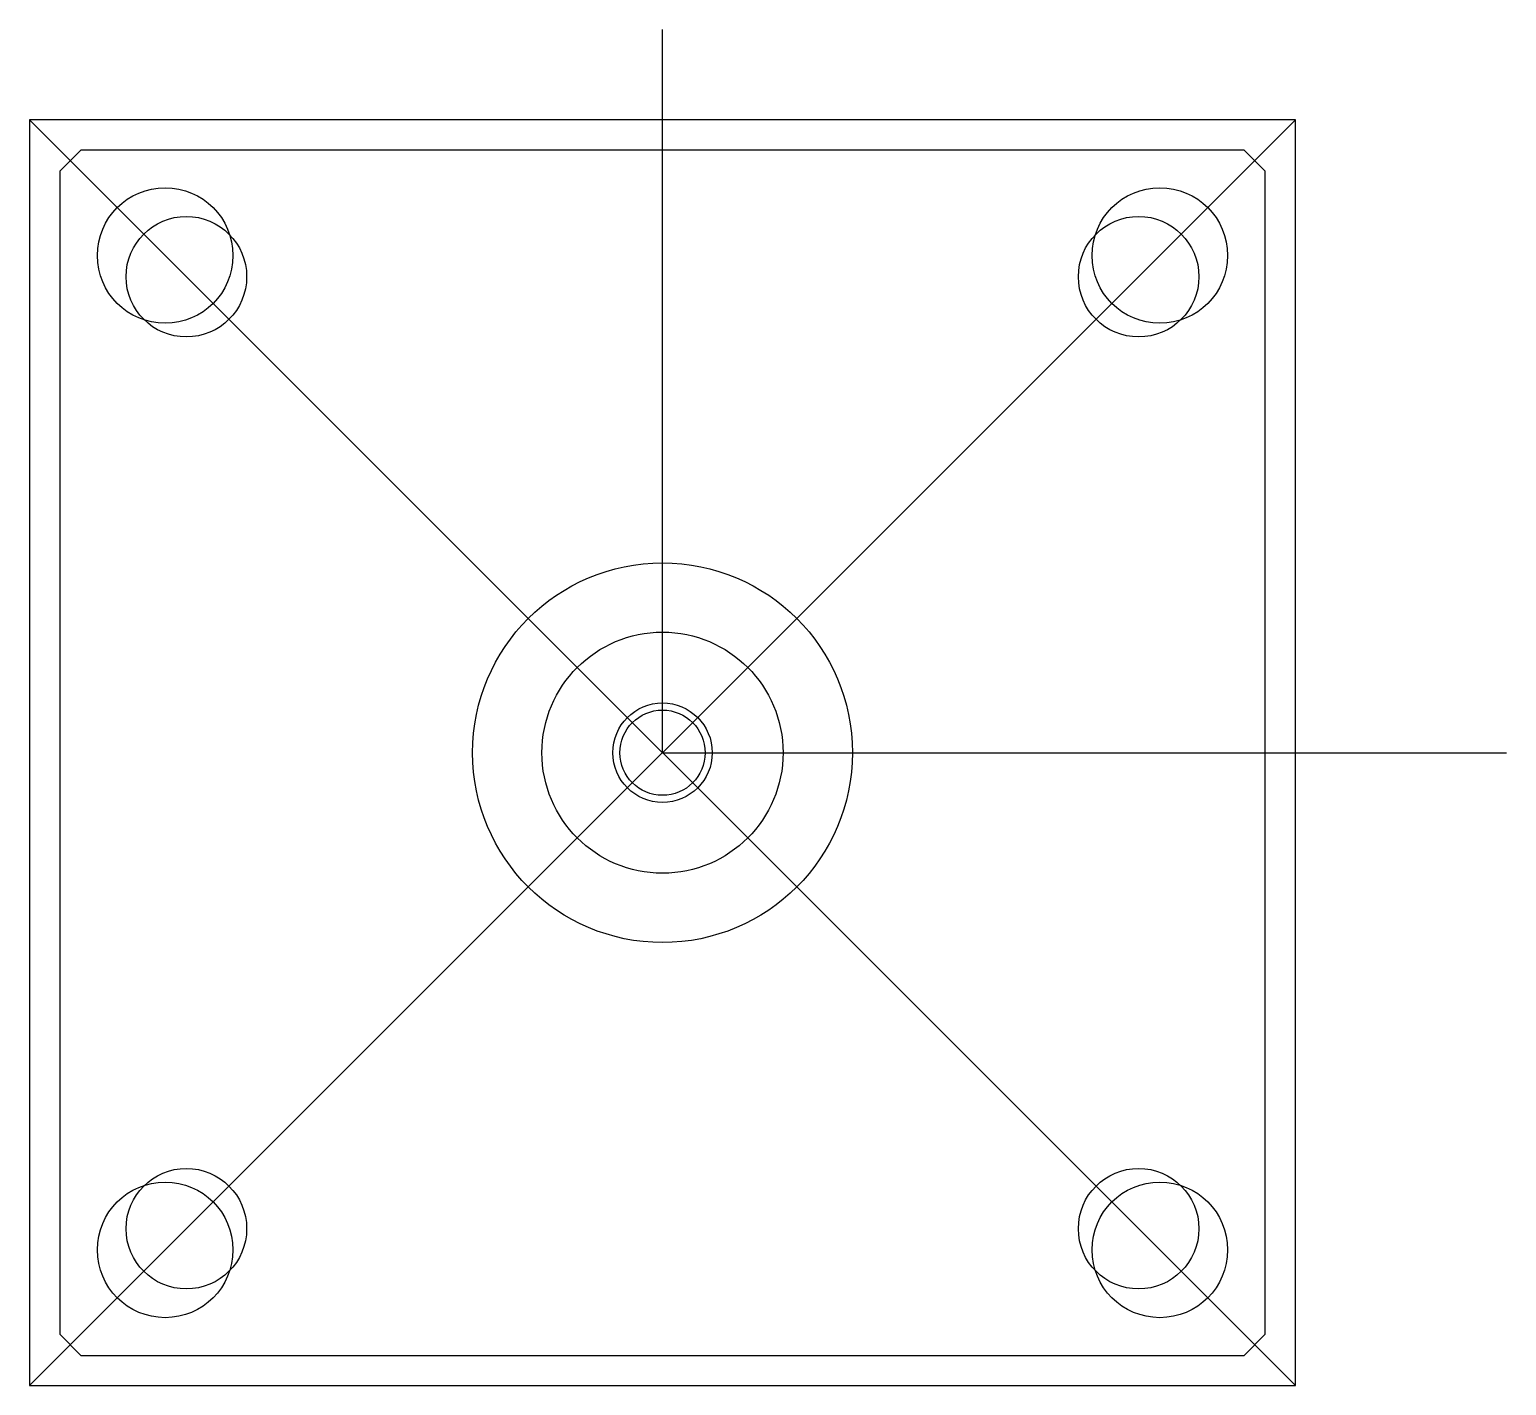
# Model space of a CAD drawing. Header units: millimetres. Extents: x -21 to 28, y -21 to 24.
import ezdxf

# ---------------------------------------------------------------- set-up
doc = ezdxf.new("R2010")
doc.units = ezdxf.units.MM
doc.header["$MEASUREMENT"] = 0
doc.layers.add('', color=7, linetype='Continuous')

msp = doc.modelspace()

# ---------------------------------------------------------------- linework, layer by layer
at = {"layer": ''}
for p, q in [((0, 0, 5), (0, 24, 5)), ((21, 21), (-21, 21)), ((21, 21), (-21, -21)), ((-21, 21), (-21, -21)), ((-21, 21), (21, -21)), ((21, 21, 5), (-21, 21, 5)), ((-21, 21, 5), (-21, -21, 5)), ((-21, 21, 5), (-21, -21, 5)), ((21, 21, 5), (-21, 21, 5)), ((21, -21), (21, 21)), ((21, -21, 5), (21, 21, 5)), ((21, -21, 5), (21, 21, 5)), ((-19.298, 20, 5), (-20, 19.298, 5)), ((-19.298, 20, 5), (-20, 19.298, 5)), ((19.298, 20, 5), (-19.298, 20, 5)), ((19.298, 20, 5), (-19.298, 20, 5)), ((20, 19.298, 5), (19.298, 20, 5)), ((20, 19.298, 5), (19.298, 20, 5)), ((-20, 19.298, 5), (-20, -19.298, 5)), ((-20, 19.298, 5), (-20, -19.298, 5)), ((20, -19.298, 5), (20, 19.298, 5)), ((20, -19.298, 5), (20, 19.298, 5)), ((0, 0, 5), (28, 0, 5)), ((-20, -19.298, 5), (-19.298, -20, 5)), ((-20, -19.298, 5), (-19.298, -20, 5)), ((19.298, -20, 5), (20, -19.298, 5)), ((19.298, -20, 5), (20, -19.298, 5)), ((-19.298, -20, 5), (19.298, -20, 5)), ((-19.298, -20, 5), (19.298, -20, 5)), ((-21, -21), (21, -21)), ((-21, -21, 5), (21, -21, 5)), ((-21, -21, 5), (21, -21, 5))]:
    msp.add_line(p, q, dxfattribs=at)
for centre, radius in [((-16.5, 16.5), 2.25), ((-16.5, 16.5, 5), 2.25), ((-16.5, 16.5, 5), 2.25), ((-16.5, 16.5, 5), 2.25), ((16.5, 16.5), 2.25), ((16.5, 16.5, 5), 2.25), ((16.5, 16.5, 5), 2.25), ((16.5, 16.5, 5), 2.25), ((-15.797, 15.797, 5), 2), ((15.797, 15.797, 5), 2), ((0, 0, 5), 6.3), ((0, 0, 5), 4), ((0, 0, 5), 1.65), ((0, 0, 5), 1.65), ((0, 0, 5), 1.414), ((-15.797, -15.797, 5), 2), ((15.797, -15.797, 5), 2), ((-16.5, -16.5), 2.25), ((-16.5, -16.5, 5), 2.25), ((-16.5, -16.5, 5), 2.25), ((-16.5, -16.5, 5), 2.25), ((16.5, -16.5), 2.25), ((16.5, -16.5, 5), 2.25), ((16.5, -16.5, 5), 2.25), ((16.5, -16.5, 5), 2.25)]:
    msp.add_circle(centre, radius, dxfattribs=at)
for p in [(0, 0), (0, 0), (0, 0, 5), (0, 0, 5), (0, 0, 5), (0, 0, 5)]:
    msp.add_point(p, dxfattribs=at)

doc.saveas('drawing.dxf')
